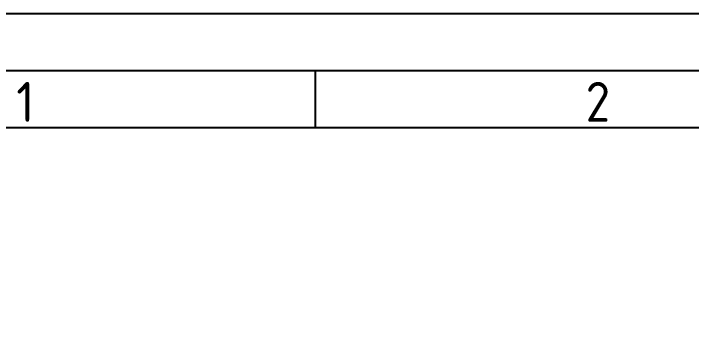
# Model space of a CAD drawing. Header units: millimetres. Extents: x 357084 to 357504, y 509210 to 509507.
# Drawn here: x 357121.6 to 357181.1, y 509479.4 to 509506.9 of the extents above; entities that cross this region are included whole.
import ezdxf

# ---------------------------------------------------------------- set-up
doc = ezdxf.new("R2010")
doc.units = ezdxf.units.MM
doc.layers.add('035', color=5, linetype='Continuous')
doc.layers.add('07', color=7, linetype='Continuous')
doc.styles.add('ISO Proportional', font='isocp.shx')

# ---------------------------------------------------------------- blocks, each defined once
blk = doc.blocks.new('IEC_border_a3')
at = {"layer": '035'}
blk.add_line((64, 292), (64, 287), dxfattribs=at)
for points in [[(0, 297), (420, 297), (420, 0), (0, 0)], [(18, 287), (410, 287), (410, 10), (18, 10)]]:
    blk.add_lwpolyline(points, close=True, dxfattribs=at)
at = {"layer": '07'}
blk.add_lwpolyline([(13, 292), (415, 292), (415, 5), (13, 5)], close=True, dxfattribs=at)
at = {"layer": '035', "style": 'ISO Proportional'}
for s, p in [('1', (37.807, 287.5)), ('2', (87.728, 287.5))]:
    blk.add_text(s, height=3.5, dxfattribs=at).set_placement(p)

msp = doc.modelspace()

# ---------------------------------------------------------------- block references
msp.add_blockref('IEC_border_a3', (357084.07, 509209.877))

doc.saveas('drawing.dxf')
